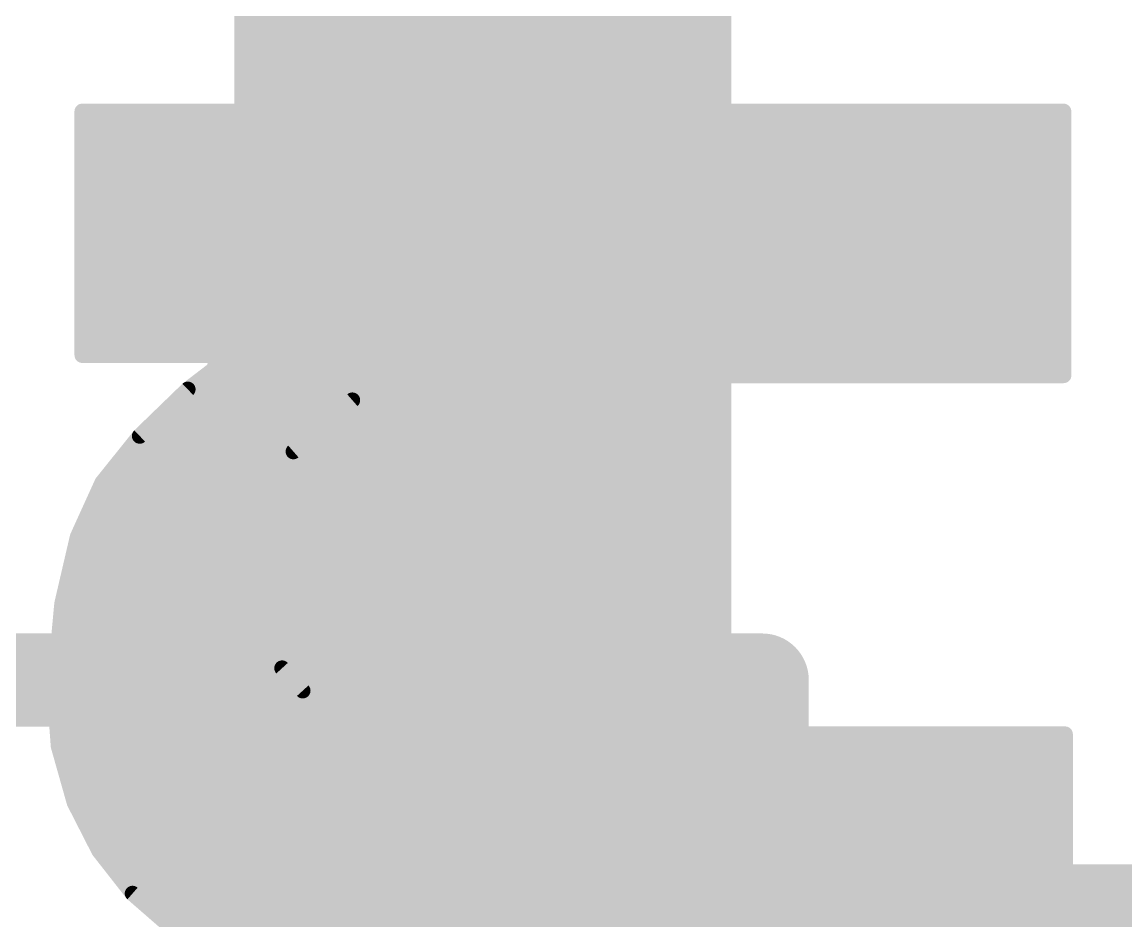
# Model space of a CAD drawing. Extents: x -26 to 81, y -15 to 33.
# Drawn here: x 6.866 to 8.672, y 9.029 to 10.499 of the extents above; entities that cross this region are included whole.
import ezdxf

# ---------------------------------------------------------------- set-up
doc = ezdxf.new("R2010")
doc.units = 0
for name, color, linetype in [('1', 12, 'CONTINUOUS'), ('21', 53, 'CONTINUOUS'), ('22', 53, 'CONTINUOUS'), ('29', 253, 'CONTINUOUS'), ('31', 253, 'CONTINUOUS'), ('39', 12, 'CONTINUOUS'), ('51', 53, 'CONTINUOUS')]:
    doc.layers.add(name, color=color, linetype=linetype)

# ---------------------------------------------------------------- blocks, each defined once
blk = doc.blocks.new('RECT')
blk.add_solid([(-0.5, -0.5), (0.5, -0.5), (-0.5, 0.5), (0.5, 0.5)])

msp = doc.modelspace()

# ---------------------------------------------------------------- linework, layer by layer
at = {"layer": '1', "const_width": 0.254}
msp.add_lwpolyline([(7.62, 10.2362), (7.62, 11.684)], dxfattribs=at)
at = {"layer": '1', "const_width": 0.127}
msp.add_lwpolyline([(7.5565, 10.2362, 1), (7.6835, 10.2362)], format="xyb", dxfattribs=at)
at = {"layer": '21', "const_width": 0.1524}
msp.add_lwpolyline([(8.077, 5.817), (8.077, 9.423)], dxfattribs=at)
at = {"layer": '21', "const_width": 0.0762}
msp.add_lwpolyline([(8.1151, 9.423, 1), (8.0389, 9.423)], format="xyb", dxfattribs=at)
at = {"layer": '22', "const_width": 0.0254}
for points in [[(8.57, 10.353), (6.9647, 10.353)], [(6.9647, 10.353), (6.9647, 9.9543)], [(8.57, 9.9212), (8.57, 10.353)], [(6.9647, 10.3378), (8.57, 10.3378)], [(6.9647, 10.3124), (8.57, 10.3124)], [(6.9647, 10.287), (8.57, 10.287)], [(6.9647, 10.2616), (8.57, 10.2616)], [(6.9647, 10.2362), (8.57, 10.2362)], [(6.9647, 10.2108), (8.57, 10.2108)], [(6.9647, 10.1854), (8.57, 10.1854)], [(6.9647, 10.16), (8.57, 10.16)], [(6.9647, 10.1346), (8.57, 10.1346)], [(6.9647, 10.1092), (8.57, 10.1092)], [(6.9647, 10.0838), (8.57, 10.0838)], [(6.9647, 10.0584), (8.57, 10.0584)], [(6.9647, 10.033), (8.57, 10.033)], [(6.9647, 10.0076), (8.57, 10.0076)], [(6.9647, 9.9822), (8.57, 9.9822)], [(6.9647, 9.9568), (8.57, 9.9568)], [(6.9647, 9.9543), (7.1857, 9.9543)], [(7.1857, 9.9543), (7.1806, 9.9314)], [(7.1806, 9.9314), (7.1374, 9.8984)], [(7.1806, 9.9314), (8.57, 9.9314)], [(7.4632, 9.9104), (7.5256, 9.9243)], [(7.5256, 9.9243), (7.5895, 9.9212)], [(7.5895, 9.9212), (8.57, 9.9212)], [(7.1474, 9.906), (7.4548, 9.906)], [(7.4066, 9.8806), (7.4632, 9.9104)], [(7.1374, 9.8984), (7.0587, 9.8222)], [(7.119, 9.8806), (7.4066, 9.8806)], [(7.3101, 9.7968), (7.4066, 9.8806)], [(7.0928, 9.8552), (7.3774, 9.8552)], [(7.0666, 9.8298), (7.3481, 9.8298)], [(7.0587, 9.8222), (6.9975, 9.746)], [(7.0444, 9.8044), (7.3189, 9.8044)], [(7.2818, 9.7592), (7.3101, 9.7968)], [(7.024, 9.779), (7.2967, 9.779)], [(7.2629, 9.7161), (7.2818, 9.7592)], [(6.9975, 9.746), (6.9571, 9.6571)], [(7.0036, 9.7536), (7.2794, 9.7536)], [(6.9894, 9.7282), (7.2682, 9.7282)], [(6.9779, 9.7028), (7.2604, 9.7028)], [(7.2542, 9.6698), (7.2629, 9.7161)], [(6.9663, 9.6774), (7.2556, 9.6774)], [(7.2492, 9.5834), (7.2542, 9.6698)], [(6.9571, 9.6571), (6.9317, 9.5479)], [(6.9559, 9.652), (7.2532, 9.652)], [(6.95, 9.6266), (7.2517, 9.6266)], [(6.9441, 9.6012), (7.2502, 9.6012)], [(6.9382, 9.5758), (7.2497, 9.5758)], [(7.2525, 9.5336), (7.2492, 9.5834)], [(6.9317, 9.5479), (6.919, 9.4107)], [(6.9323, 9.5504), (7.2514, 9.5504)], [(6.9296, 9.525), (7.2551, 9.525)], [(7.2669, 9.4857), (7.2525, 9.5336)], [(6.9272, 9.4996), (7.2627, 9.4996)], [(7.2916, 9.4424), (7.2669, 9.4857)], [(6.9249, 9.4742), (7.2735, 9.4742)], [(6.9225, 9.4488), (7.2879, 9.4488)], [(7.3254, 9.4056), (7.2916, 9.4424)], [(6.9202, 9.4234), (7.309, 9.4234)], [(6.919, 9.4107), (6.9259, 9.315)], [(6.9199, 9.398), (7.3366, 9.398)], [(7.3826, 9.3669), (7.3254, 9.4056)], [(6.9218, 9.3726), (7.3741, 9.3726)], [(7.4473, 9.3427), (7.3826, 9.3669)], [(6.9236, 9.3472), (7.4353, 9.3472)], [(7.5159, 9.3345), (7.4473, 9.3427)], [(8.5725, 9.3345), (7.5159, 9.3345)], [(8.5725, 8.9027), (8.5725, 9.3345)], [(6.9254, 9.3218), (8.5725, 9.3218)], [(6.9259, 9.315), (6.952, 9.2227)], [(6.9312, 9.2964), (8.5725, 9.2964)], [(6.9384, 9.271), (8.5725, 9.271)], [(6.9455, 9.2456), (8.5725, 9.2456)], [(6.952, 9.2227), (6.9923, 9.1437)], [(6.9533, 9.2202), (8.5725, 9.2202)], [(6.9662, 9.1948), (8.5725, 9.1948)], [(6.9792, 9.1694), (8.5725, 9.1694)], [(6.9922, 9.144), (8.5725, 9.144)], [(6.9923, 9.1437), (7.047, 9.0739)], [(7.012, 9.1186), (8.5725, 9.1186)], [(7.0318, 9.0932), (8.5725, 9.0932)], [(7.047, 9.0739), (7.1139, 9.0157)], [(7.0539, 9.0678), (8.5725, 9.0678)], [(7.0832, 9.0424), (8.5725, 9.0424)], [(7.1124, 9.017), (8.5725, 9.017)]]:
    msp.add_lwpolyline(points, dxfattribs=at)
at = {"layer": '22', "const_width": 0.0127}
for points in [[(6.9647, 10.3593, 1), (6.9647, 10.3467)], [(6.9711, 10.353, 1), (6.9584, 10.353)], [(8.5763, 10.353, 1), (8.5637, 10.353)], [(8.57, 10.3467, 1), (8.57, 10.3593)], [(6.9647, 10.3441, 1), (6.9647, 10.3315)], [(8.57, 10.3315, 1), (8.57, 10.3441)], [(6.9647, 10.3187, 1), (6.9647, 10.3061)], [(8.57, 10.3061, 1), (8.57, 10.3187)], [(6.9647, 10.2934, 1), (6.9647, 10.2807)], [(8.57, 10.2807, 1), (8.57, 10.2934)], [(6.9647, 10.2679, 1), (6.9647, 10.2553)], [(8.57, 10.2553, 1), (8.57, 10.2679)], [(6.9647, 10.2425, 1), (6.9647, 10.2299)], [(8.57, 10.2299, 1), (8.57, 10.2425)], [(6.9647, 10.2172, 1), (6.9647, 10.2045)], [(8.57, 10.2045, 1), (8.57, 10.2172)], [(6.9647, 10.1918, 1), (6.9647, 10.1791)], [(8.57, 10.1791, 1), (8.57, 10.1918)], [(6.9647, 10.1663, 1), (6.9647, 10.1537)], [(8.57, 10.1537, 1), (8.57, 10.1663)], [(6.9647, 10.141, 1), (6.9647, 10.1283)], [(8.57, 10.1283, 1), (8.57, 10.141)], [(6.9647, 10.1156, 1), (6.9647, 10.1029)], [(8.57, 10.1029, 1), (8.57, 10.1156)], [(6.9647, 10.0901, 1), (6.9647, 10.0775)], [(8.57, 10.0775, 1), (8.57, 10.0901)], [(6.9647, 10.0648, 1), (6.9647, 10.0521)], [(8.57, 10.0521, 1), (8.57, 10.0648)], [(6.9647, 10.0394, 1), (6.9647, 10.0267)], [(8.57, 10.0267, 1), (8.57, 10.0394)], [(6.9647, 10.0139, 1), (6.9647, 10.0013)], [(8.57, 10.0013, 1), (8.57, 10.0139)], [(6.9647, 9.9886, 1), (6.9647, 9.9759)], [(8.57, 9.9759, 1), (8.57, 9.9886)], [(6.9647, 9.9632, 1), (6.9647, 9.9505)], [(8.57, 9.9505, 1), (8.57, 9.9632)], [(6.9647, 9.9606, 1), (6.9647, 9.948)], [(6.9584, 9.9543, 1), (6.9711, 9.9543)], [(7.1919, 9.9529, 1), (7.1795, 9.9557)], [(7.1857, 9.948, 1), (7.1857, 9.9606)], [(7.1744, 9.9328, 1), (7.1868, 9.93)], [(7.1806, 9.9377, 1), (7.1806, 9.9251)], [(7.1845, 9.9264, 1), (7.1767, 9.9364)], [(7.5259, 9.9306, 1), (7.5253, 9.9179)], [(7.527, 9.9181, 1), (7.5242, 9.9305)], [(7.5895, 9.9276, 1), (7.5895, 9.9149)], [(7.5892, 9.9149, 1), (7.5898, 9.9275)], [(8.57, 9.9251, 1), (8.57, 9.9377)], [(8.57, 9.9149, 1), (8.57, 9.9276)], [(7.1474, 9.9123, 1), (7.1474, 9.8997)], [(7.4548, 9.8997, 1), (7.4548, 9.9123)], [(7.4618, 9.9166, 1), (7.4646, 9.9042)], [(7.4661, 9.9048, 1), (7.4602, 9.916)], [(8.5637, 9.9212, 1), (8.5763, 9.9212)], [(7.1335, 9.9034, 1), (7.1413, 9.8934)], [(7.1418, 9.8938, 1), (7.133, 9.903)], [(7.119, 9.887, 1), (7.119, 9.8743)], [(7.4036, 9.8862, 1), (7.4096, 9.875)], [(7.4108, 9.8758, 1), (7.4024, 9.8854)], [(7.4066, 9.8743, 1), (7.4066, 9.887)], [(7.0928, 9.8615, 1), (7.0928, 9.8489)], [(7.3774, 9.8489, 1), (7.3774, 9.8615)], [(7.0666, 9.8361, 1), (7.0666, 9.8235)], [(7.3481, 9.8235, 1), (7.3481, 9.8361)], [(7.0543, 9.8268, 1), (7.0631, 9.8176)], [(7.0637, 9.8182, 1), (7.0537, 9.8262)], [(7.0444, 9.8108, 1), (7.0444, 9.7981)], [(7.3059, 9.8016, 1), (7.3143, 9.792)], [(7.3152, 9.793, 1), (7.305, 9.8006)], [(7.3189, 9.7981, 1), (7.3189, 9.8108)], [(7.024, 9.7853, 1), (7.024, 9.7727)], [(7.2967, 9.7727, 1), (7.2967, 9.7853)], [(7.2767, 9.763, 1), (7.2869, 9.7553)], [(7.2876, 9.7566, 1), (7.276, 9.7617)], [(6.9926, 9.75, 1), (7.0025, 9.7421)], [(7.0033, 9.7434, 1), (6.9918, 9.7487)], [(7.0036, 9.7599, 1), (7.0036, 9.7473)], [(7.2794, 9.7473, 1), (7.2794, 9.7599)], [(6.9894, 9.7346, 1), (6.9894, 9.7219)], [(7.2682, 9.7219, 1), (7.2682, 9.7346)], [(6.9779, 9.7091, 1), (6.9779, 9.6965)], [(7.257, 9.7186, 1), (7.2687, 9.7135)], [(7.2691, 9.7149, 1), (7.2566, 9.7172)], [(7.2604, 9.6965, 1), (7.2604, 9.7091)], [(6.9663, 9.6837, 1), (6.9663, 9.6711)], [(7.2605, 9.6694, 1), (7.2479, 9.6702)], [(7.2556, 9.6711, 1), (7.2556, 9.6837)], [(6.9559, 9.6584, 1), (6.9559, 9.6457)], [(6.9513, 9.6597, 1), (6.9629, 9.6545)], [(6.9633, 9.6557, 1), (6.9509, 9.6585)], [(7.248, 9.671, 1), (7.2604, 9.6686)], [(7.2532, 9.6457, 1), (7.2532, 9.6584)], [(6.95, 9.6329, 1), (6.95, 9.6203)], [(7.2517, 9.6203, 1), (7.2517, 9.6329)], [(6.9441, 9.6075, 1), (6.9441, 9.5949)], [(7.2502, 9.5949, 1), (7.2502, 9.6075)], [(6.9382, 9.5822, 1), (6.9382, 9.5695)], [(7.2555, 9.5838, 1), (7.2429, 9.583)], [(7.2429, 9.5838, 1), (7.2555, 9.583)], [(7.2497, 9.5695, 1), (7.2497, 9.5822)], [(6.938, 9.5473, 1), (6.9254, 9.5485)], [(6.9255, 9.5493, 1), (6.9379, 9.5465)], [(6.9323, 9.5567, 1), (6.9323, 9.5441)], [(7.2514, 9.5441, 1), (7.2514, 9.5567)], [(6.9296, 9.5313, 1), (6.9296, 9.5187)], [(7.2586, 9.5354, 1), (7.2464, 9.5317)], [(7.2462, 9.5332, 1), (7.2588, 9.534)], [(7.2551, 9.5187, 1), (7.2551, 9.5313)], [(6.9272, 9.506, 1), (6.9272, 9.4933)], [(7.2724, 9.4889, 1), (7.2614, 9.4826)], [(7.2627, 9.4933, 1), (7.2627, 9.506)], [(6.9249, 9.4805, 1), (6.9249, 9.4679)], [(7.2608, 9.4839, 1), (7.273, 9.4876)], [(7.2735, 9.4679, 1), (7.2735, 9.4805)], [(6.9225, 9.4551, 1), (6.9225, 9.4425)], [(7.2963, 9.4467, 1), (7.2869, 9.4381)], [(7.2861, 9.4392, 1), (7.2971, 9.4455)], [(7.2879, 9.4425, 1), (7.2879, 9.4551)], [(6.9202, 9.4298, 1), (6.9202, 9.4171)], [(7.309, 9.4171, 1), (7.309, 9.4298)], [(6.9253, 9.4112, 1), (6.9127, 9.4102)], [(6.9127, 9.4113, 1), (6.9253, 9.4101)], [(6.9199, 9.4043, 1), (6.9199, 9.3917)], [(7.329, 9.4109, 1), (7.3218, 9.4003)], [(7.3207, 9.4013, 1), (7.3301, 9.4099)], [(7.3366, 9.3917, 1), (7.3366, 9.4043)], [(6.9218, 9.3789, 1), (6.9218, 9.3663)], [(7.3741, 9.3663, 1), (7.3741, 9.3789)], [(7.3848, 9.3728, 1), (7.3804, 9.3609)], [(7.379, 9.3616, 1), (7.3862, 9.3721)], [(6.9236, 9.3536, 1), (6.9236, 9.3409)], [(7.4353, 9.3409, 1), (7.4353, 9.3536)], [(7.4481, 9.349, 1), (7.4466, 9.3364)], [(7.4451, 9.3368, 1), (7.4495, 9.3487)], [(7.5159, 9.3408, 1), (7.5159, 9.3282)], [(7.5151, 9.3282, 1), (7.5167, 9.3408)], [(8.5788, 9.3345, 1), (8.5662, 9.3345)], [(8.5725, 9.3282, 1), (8.5725, 9.3408)], [(6.9254, 9.3281, 1), (6.9254, 9.3155)], [(6.9321, 9.3167, 1), (6.9198, 9.3133)], [(6.9196, 9.3146, 1), (6.9323, 9.3155)], [(8.5725, 9.3155, 1), (8.5725, 9.3281)], [(6.9312, 9.3027, 1), (6.9312, 9.2901)], [(8.5725, 9.2901, 1), (8.5725, 9.3027)], [(6.9384, 9.2774, 1), (6.9384, 9.2647)], [(8.5725, 9.2647, 1), (8.5725, 9.2774)], [(6.9455, 9.2519, 1), (6.9455, 9.2393)], [(8.5725, 9.2393, 1), (8.5725, 9.2519)], [(6.9577, 9.2256, 1), (6.9463, 9.2198)], [(6.9459, 9.221, 1), (6.9581, 9.2244)], [(6.9533, 9.2265, 1), (6.9533, 9.2139)], [(8.5725, 9.2139, 1), (8.5725, 9.2265)], [(6.9662, 9.2012, 1), (6.9662, 9.1885)], [(8.5725, 9.1885, 1), (8.5725, 9.2012)], [(6.9792, 9.1758, 1), (6.9792, 9.1631)], [(8.5725, 9.1631, 1), (8.5725, 9.1758)], [(6.9922, 9.1503, 1), (6.9922, 9.1377)], [(6.9973, 9.1476, 1), (6.9873, 9.1398)], [(8.5725, 9.1377, 1), (8.5725, 9.1503)], [(6.9867, 9.1408, 1), (6.998, 9.1466)], [(7.012, 9.125, 1), (7.012, 9.1123)], [(8.5725, 9.1123, 1), (8.5725, 9.125)], [(7.0318, 9.0996, 1), (7.0318, 9.0869)], [(8.5725, 9.0869, 1), (8.5725, 9.0996)], [(7.0511, 9.0786, 1), (7.0428, 9.0691)], [(7.042, 9.0699, 1), (7.052, 9.0778)], [(7.0539, 9.0741, 1), (7.0539, 9.0615)], [(8.5725, 9.0615, 1), (8.5725, 9.0741)], [(7.0832, 9.0488, 1), (7.0832, 9.0361)], [(8.5725, 9.0361, 1), (8.5725, 9.0488)], [(7.1124, 9.0234, 1), (7.1124, 9.0107)], [(8.5725, 9.0107, 1), (8.5725, 9.0234)]]:
    msp.add_lwpolyline(points, format="xyb", dxfattribs=at)
at = {"layer": '39', "const_width": 0.0508}
for points in [[(7.907, 6.147), (7.907, 9.093)], [(7.907, 9.093), (9.873, 9.093)]]:
    msp.add_lwpolyline(points, dxfattribs=at)
at = {"layer": '39', "const_width": 0.0254}
for points in [[(7.9197, 9.093, 1), (7.8943, 9.093)], [(7.907, 9.1057, 1), (7.907, 9.0803)]]:
    msp.add_lwpolyline(points, format="xyb", dxfattribs=at)
at = {"layer": '51', "const_width": 0.1524}
msp.add_lwpolyline([(8.077, 9.423), (3.353, 9.423)], dxfattribs=at)
at = {"layer": '51', "const_width": 0.0762}
msp.add_lwpolyline([(8.077, 9.3849, 1), (8.077, 9.4611)], format="xyb", dxfattribs=at)

# ---------------------------------------------------------------- block references
at = {"layer": '1', "xscale": 0.6096, "yscale": 2.2098, "rotation": 180}
msp.add_blockref('RECT', (7.62, 10.2362), dxfattribs=at)
at = {"layer": '29'}
for p, xscale, yscale, rotation in [((7.62, 10.2362), 0.8128, 2.413, 180), ((8.89, 8.47), 1.3032, 1.2032, 270)]:
    msp.add_blockref('RECT', p, dxfattribs=dict(at, xscale=xscale, yscale=yscale, rotation=rotation))
at = {"layer": '31', "xscale": 0.6096, "yscale": 2.2098, "rotation": 180}
msp.add_blockref('RECT', (7.62, 10.2362), dxfattribs=at)
at = {"layer": '51', "xscale": 0.3556, "yscale": 1.016, "rotation": 180}
msp.add_blockref('RECT', (7.62, 9.9822), dxfattribs=at)

doc.saveas('drawing.dxf')
